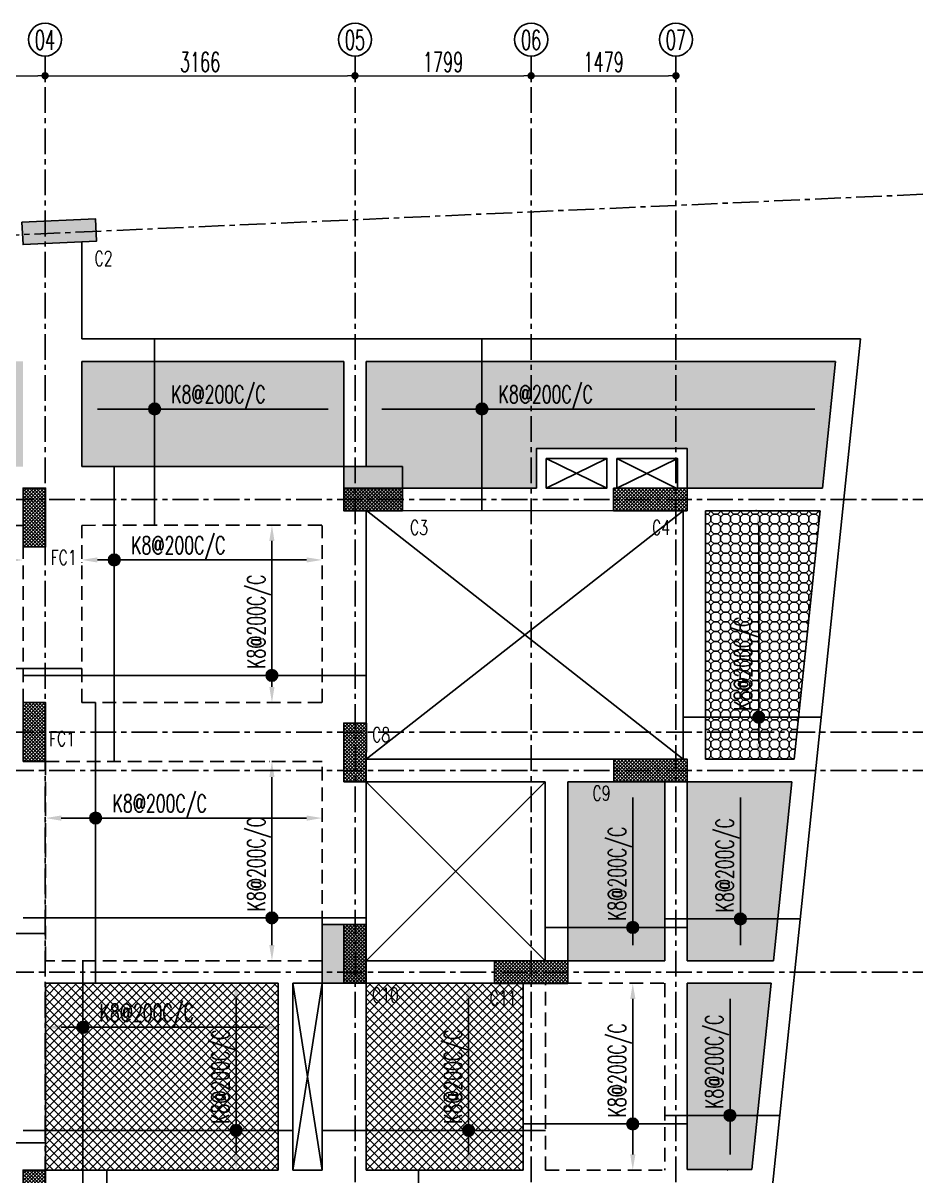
# Model space of a CAD drawing. Header units: inches. Extents: x 5501426 to 5570916, y 463710 to 505098.
# Drawn here: x 5537365 to 5546555, y 493241 to 505016 of the extents above; entities that cross this region are included whole.
import ezdxf

# ---------------------------------------------------------------- set-up
doc = ezdxf.new("R2010")
doc.units = ezdxf.units.IN
doc.header["$LTSCALE"] = 700
doc.header["$MEASUREMENT"] = 0
doc.header["$PDMODE"] = 2
doc.header["$PDSIZE"] = 75
for name, pattern in [('CENTER', [2, 1.25, -0.25, 0.25, -0.25]), ('CONTINULUS', [0]), ('HIDDEN', [0.375, 0.25, -0.125])]:
    doc.linetypes.add(name, pattern=pattern)
doc.layers.get('0').update_dxf_attribs({"color": 1})
doc.layers.get('DEFPOINTS').update_dxf_attribs({"color": 250})
for name, color, linetype in [('STR-Beam', 4, 'Continuous'), ('STR-Column', 5, 'Continuous'), ('STR-Column Numbers', 1, 'Continuous'), ('STR-Cut out', 248, 'HIDDEN'), ('STR-Grid Circle', 251, 'Continuous'), ('STR-Grid Dim', 251, 'Continuous'), ('STR-Grid Line', 148, 'Continuous'), ('STR-Grid Number', 251, 'Continuous'), ('STR-Hatch', 251, 'Continuous'), ('STR-Reinforcement', 2, 'Continuous'), ('STR-Steel', 2, 'Continuous')]:
    doc.layers.add(name, color=color, linetype=linetype)
doc.layers.add('STR-Column Hatch', color=17, linetype='Continuous', lineweight=5)
doc.styles.add('a-100 txt m', font='romans.shx', dxfattribs={"width": 0.75, "height": 300})
doc.styles.add('DIMTEXT', font='SIMPLEX.shx', dxfattribs={"width": 0.6})
doc.styles.add('ROMANC', font='romanc.shx')
doc.styles.add('ROMANS', font='romans.shx', dxfattribs={"width": 0.75})
doc.styles.add('S', font='SIMPLEX.shx', dxfattribs={"width": 0.75})
doc.dimstyles.new('DESIGN DESK', dxfattribs={"dimtxt": 200, "dimasz": 75, "dimexe": 0.1, "dimexo": 0.1, "dimgap": 0.09, "dimtad": 0, "dimdec": 0, "dimzin": 0, "dimdsep": 46, "dimtxsty": 'DIMTEXT', "dimblk": 'DOT', "dimcen": 0, "dimclrd": 8, "dimclre": 8, "dimclrt": 7, "dimadec": 0, "dimazin": 0, "dimtfac": 1, "dimtdec": 0, "dimtix": 1, "dimtmove": 0, "dimatfit": 3, "dimldrblk": 'ARCHTICK', "dimfxl": 1, "dimtolj": 1, "dimtzin": 0, "dimlwd": 9, "dimlwe": 13, "dimarcsym": 0})
doc.dimstyles.new('DIM200', dxfattribs={"dimtxt": 200, "dimasz": 150, "dimexe": 75, "dimexo": 0, "dimgap": 0, "dimtad": 0, "dimdec": 0, "dimzin": 0, "dimdsep": 46, "dimtxsty": 'S', "dimblk": 'OBLIQUE', "dimcen": 30, "dimdle": 75, "dimclrd": 9, "dimclre": 9, "dimclrt": 7, "dimadec": 0, "dimazin": 0, "dimtfac": 1, "dimtdec": 0, "dimtofl": 0, "dimtmove": 0, "dimatfit": 3, "dimldrblk": 'OBLIQUE', "dimfxl": 1, "dimtolj": 1, "dimtzin": 0, "dimarcsym": 0})
pattern_1 = [(315, (23688.93, 29), (100.0000309, -2e-14), [41.0122, -100.4092]), (0, (23717.93, 0), (100, 100), [42, -58]), (45, (23759.93, 0), (0, 100.0000309), [41.0122, -100.4092]), (135, (23788.93, 71), (-100.0000309, 2e-14), [41.0122, -100.4092]), (225, (23717.93, 100), (-1e-14, -100.0000309), [41.0122, -100.4092]), (270, (23688.93, 71), (100, -100), [42, -58])]
pattern_2 = [(45, (52477.91, 0), (-44.1941738, 44.1941738), []), (135, (52477.91, 0), (-44.1941738, -44.1941738), [])]

# ---------------------------------------------------------------- blocks, each defined once
blk = doc.blocks.new('_Dot')
at = {"color": 0, "linetype": 'ByBlock', "lineweight": -2}
blk.add_line((-0.5, 0), (-1, 0), dxfattribs=at)
at = {"color": 0, "linetype": 'ByBlock', "const_width": 0.5}
blk.add_lwpolyline([(-0.25, 0, 1), (0.25, 0, 1)], format="xyb", close=True, dxfattribs=at)
blk = doc.blocks.new('*D294')
at = {"layer": 'DEFPOINTS', "color": 0, "linetype": 'CONTINULUS'}
for p in [(5534080, 504478), (5537590, 504478), (5537590, 504478)]:
    blk.add_point(p, dxfattribs=at)
at = {"layer": 'STR-Grid Dim', "color": 251, "lineweight": 13}
for p, q in [((5534080, 504477), (5534080, 504477)), ((5537590, 504477), (5537590, 504477))]:
    blk.add_line(p, q, dxfattribs=at)
at = {"layer": 'STR-Grid Dim', "color": 251, "lineweight": 9}
blk.add_line((5534155, 504478), (5537515, 504478), dxfattribs=at)
at = {"layer": 'STR-Grid Dim', "color": 251, "linetype": 'ByBlock', "lineweight": 9, "xscale": 75, "yscale": 75, "zscale": 75, "rotation": 180}
blk.add_blockref('_Dot', (5534080, 504478), dxfattribs=at)
at = {"layer": 'STR-Grid Dim', "color": 251, "linetype": 'ByBlock', "lineweight": 9, "xscale": 75, "yscale": 75, "zscale": 75}
blk.add_blockref('_Dot', (5537590, 504478), dxfattribs=at)
at = {"layer": 'STR-Grid Dim', "color": 251, "linetype": 'CONTINULUS', "ltscale": 0.05, "insert": (5535835, 504618), "char_height": 200, "attachment_point": 5, "style": 'DIMTEXT'}
blk.add_mtext('\\A1;3510', dxfattribs=at)
blk = doc.blocks.new('_ARCHTICK')
at = {"color": 0, "linetype": 'ByBlock', "const_width": 0.15}
blk.add_lwpolyline([(-0.5, -0.5), (0.5, 0.5)], dxfattribs=at)
blk = doc.blocks.new('*D295')
at = {"layer": 'DEFPOINTS', "color": 0, "linetype": 'CONTINULUS'}
for p in [(5537590, 504478), (5540755, 504478), (5540755, 504478)]:
    blk.add_point(p, dxfattribs=at)
at = {"layer": 'STR-Grid Dim', "color": 251, "lineweight": 13}
for p, q in [((5537590, 504477), (5537590, 504477)), ((5540755, 504477), (5540755, 504477))]:
    blk.add_line(p, q, dxfattribs=at)
at = {"layer": 'STR-Grid Dim', "color": 251, "lineweight": 9}
blk.add_line((5537665, 504478), (5540680, 504478), dxfattribs=at)
at = {"layer": 'STR-Grid Dim', "color": 251, "linetype": 'ByBlock', "lineweight": 9, "xscale": 75, "yscale": 75, "zscale": 75, "rotation": 180}
blk.add_blockref('_Dot', (5537590, 504478), dxfattribs=at)
at = {"layer": 'STR-Grid Dim', "color": 251, "linetype": 'ByBlock', "lineweight": 9, "xscale": 75, "yscale": 75, "zscale": 75}
blk.add_blockref('_Dot', (5540755, 504478), dxfattribs=at)
at = {"layer": 'STR-Grid Dim', "color": 251, "linetype": 'CONTINULUS', "ltscale": 0.05, "insert": (5539173, 504618), "char_height": 200, "attachment_point": 5, "style": 'DIMTEXT'}
blk.add_mtext('\\A1;3166', dxfattribs=at)
blk = doc.blocks.new('*D296')
at = {"layer": 'DEFPOINTS', "color": 0, "linetype": 'CONTINULUS'}
for p in [(5540755, 504478), (5542554, 504478), (5542554, 504478)]:
    blk.add_point(p, dxfattribs=at)
at = {"layer": 'STR-Grid Dim', "color": 251, "lineweight": 13}
for p, q in [((5540755, 504477), (5540755, 504477)), ((5542554, 504477), (5542554, 504477))]:
    blk.add_line(p, q, dxfattribs=at)
at = {"layer": 'STR-Grid Dim', "color": 251, "lineweight": 9}
blk.add_line((5540830, 504478), (5542479, 504478), dxfattribs=at)
at = {"layer": 'STR-Grid Dim', "color": 251, "linetype": 'ByBlock', "lineweight": 9, "xscale": 75, "yscale": 75, "zscale": 75, "rotation": 180}
blk.add_blockref('_Dot', (5540755, 504478), dxfattribs=at)
at = {"layer": 'STR-Grid Dim', "color": 251, "linetype": 'ByBlock', "lineweight": 9, "xscale": 75, "yscale": 75, "zscale": 75}
blk.add_blockref('_Dot', (5542554, 504478), dxfattribs=at)
at = {"layer": 'STR-Grid Dim', "color": 251, "linetype": 'CONTINULUS', "ltscale": 0.05, "insert": (5541655, 504618), "char_height": 200, "attachment_point": 5, "style": 'DIMTEXT'}
blk.add_mtext('\\A1;1799', dxfattribs=at)
blk = doc.blocks.new('*D297')
at = {"layer": 'DEFPOINTS', "color": 0, "linetype": 'CONTINULUS'}
for p in [(5542554, 504478), (5544033, 504478), (5544033, 504478)]:
    blk.add_point(p, dxfattribs=at)
at = {"layer": 'STR-Grid Dim', "color": 251, "lineweight": 13}
for p, q in [((5542554, 504477), (5542554, 504477)), ((5544033, 504477), (5544033, 504477))]:
    blk.add_line(p, q, dxfattribs=at)
at = {"layer": 'STR-Grid Dim', "color": 251, "lineweight": 9}
blk.add_line((5542629, 504478), (5543958, 504478), dxfattribs=at)
at = {"layer": 'STR-Grid Dim', "color": 251, "linetype": 'ByBlock', "lineweight": 9, "xscale": 75, "yscale": 75, "zscale": 75, "rotation": 180}
blk.add_blockref('_Dot', (5542554, 504478), dxfattribs=at)
at = {"layer": 'STR-Grid Dim', "color": 251, "linetype": 'ByBlock', "lineweight": 9, "xscale": 75, "yscale": 75, "zscale": 75}
blk.add_blockref('_Dot', (5544033, 504478), dxfattribs=at)
at = {"layer": 'STR-Grid Dim', "color": 251, "linetype": 'CONTINULUS', "ltscale": 0.05, "insert": (5543294, 504618), "char_height": 200, "attachment_point": 5, "style": 'DIMTEXT'}
blk.add_mtext('\\A1;1479', dxfattribs=at)
blk = doc.blocks.new('dfgdg')
at = {"layer": 'STR-Steel', "color": 1}
for radius in [59.3, 47.3, 35.3, 23.3, 11.3]:
    blk.add_circle((520820, -147435), radius, dxfattribs=at)
blk = doc.blocks.new('*D356')
at = {"layer": 'DEFPOINTS', "color": 0, "linetype": 'CONTINULUS'}
for p in [(5539541, 495209), (5539541, 493301), (5539541, 493301)]:
    blk.add_point(p, dxfattribs=at)
at = {"layer": 'STR-Reinforcement', "color": 251, "lineweight": -2}
for p, q in [((5539516, 495209), (5539511, 495209)), ((5539541, 495049), (5539541, 493461)), ((5539516, 493301), (5539511, 493301))]:
    blk.add_line(p, q, dxfattribs=at)
at = {"layer": 'STR-Reinforcement', "color": 251, "linetype": 'CONTINULUS'}
for points in [[(5539568, 495049), (5539514, 495049), (5539541, 495209)], [(5539514, 493461), (5539568, 493461), (5539541, 493301)]]:
    blk.add_solid(points, dxfattribs=at)
blk = doc.blocks.new('*D357')
at = {"layer": 'DEFPOINTS', "color": 0, "linetype": 'CONTINULUS'}
for p in [(5537595, 494759), (5537595, 494759), (5539981, 494759)]:
    blk.add_point(p, dxfattribs=at)
at = {"layer": 'STR-Reinforcement', "color": 251, "lineweight": -2}
for p, q in [((5539981, 494784), (5539981, 494789)), ((5537595, 494734), (5537595, 494729)), ((5539821, 494759), (5537755, 494759))]:
    blk.add_line(p, q, dxfattribs=at)
at = {"layer": 'STR-Reinforcement', "color": 251, "linetype": 'CONTINULUS'}
for points in [[(5537755, 494785), (5537755, 494732), (5537595, 494759)], [(5539821, 494732), (5539821, 494785), (5539981, 494759)]]:
    blk.add_solid(points, dxfattribs=at)
blk = doc.blocks.new('*D360')
at = {"layer": 'DEFPOINTS', "color": 0, "linetype": 'CONTINULUS'}
for p in [(5541916, 495209), (5541916, 493301), (5541916, 493301)]:
    blk.add_point(p, dxfattribs=at)
at = {"layer": 'STR-Reinforcement', "color": 251, "lineweight": -2}
for p, q in [((5541891, 495209), (5541886, 495209)), ((5541916, 495049), (5541916, 493461)), ((5541891, 493301), (5541886, 493301))]:
    blk.add_line(p, q, dxfattribs=at)
at = {"layer": 'STR-Reinforcement', "color": 251, "linetype": 'CONTINULUS'}
for points in [[(5541943, 495049), (5541889, 495049), (5541916, 495209)], [(5541889, 493461), (5541943, 493461), (5541916, 493301)]]:
    blk.add_solid(points, dxfattribs=at)
blk = doc.blocks.new('*D361')
at = {"layer": 'DEFPOINTS', "color": 0, "linetype": 'CONTINULUS'}
for p in [(5543592, 495209), (5543592, 493301), (5543592, 493301)]:
    blk.add_point(p, dxfattribs=at)
at = {"layer": 'STR-Reinforcement', "color": 251, "lineweight": -2}
for p, q in [((5543567, 495209), (5543562, 495209)), ((5543592, 495049), (5543592, 493461)), ((5543567, 493301), (5543562, 493301))]:
    blk.add_line(p, q, dxfattribs=at)
at = {"layer": 'STR-Reinforcement', "color": 251, "linetype": 'CONTINULUS'}
for points in [[(5543619, 495049), (5543566, 495049), (5543592, 495209)], [(5543566, 493461), (5543619, 493461), (5543592, 493301)]]:
    blk.add_solid(points, dxfattribs=at)
blk = doc.blocks.new('*D362')
at = {"layer": 'DEFPOINTS', "color": 0, "linetype": 'CONTINULUS'}
for p in [(5544585, 495209), (5544585, 493301), (5544585, 493301)]:
    blk.add_point(p, dxfattribs=at)
at = {"layer": 'STR-Reinforcement', "color": 251, "lineweight": -2}
for p, q in [((5544560, 495209), (5544555, 495209)), ((5544585, 495049), (5544585, 493461)), ((5544560, 493301), (5544555, 493301))]:
    blk.add_line(p, q, dxfattribs=at)
at = {"layer": 'STR-Reinforcement', "color": 251, "linetype": 'CONTINULUS'}
for points in [[(5544611, 495049), (5544558, 495049), (5544585, 495209)], [(5544558, 493461), (5544611, 493461), (5544585, 493301)]]:
    blk.add_solid(points, dxfattribs=at)
blk = doc.blocks.new('*D363')
at = {"layer": 'DEFPOINTS', "color": 0, "linetype": 'CONTINULUS'}
for p in [(5543592, 497267), (5543592, 495439), (5543592, 495439)]:
    blk.add_point(p, dxfattribs=at)
at = {"layer": 'STR-Reinforcement', "color": 251, "lineweight": -2}
for p, q in [((5543567, 497267), (5543562, 497267)), ((5543592, 497107), (5543592, 495599)), ((5543567, 495439), (5543562, 495439))]:
    blk.add_line(p, q, dxfattribs=at)
at = {"layer": 'STR-Reinforcement', "color": 251, "linetype": 'CONTINULUS'}
for points in [[(5543619, 497107), (5543566, 497107), (5543592, 497267)], [(5543566, 495599), (5543619, 495599), (5543592, 495439)]]:
    blk.add_solid(points, dxfattribs=at)
blk = doc.blocks.new('*D364')
at = {"layer": 'DEFPOINTS', "color": 0, "linetype": 'CONTINULUS'}
for p in [(5544691, 497267), (5544691, 495438), (5544691, 495438)]:
    blk.add_point(p, dxfattribs=at)
at = {"layer": 'STR-Reinforcement', "color": 251, "lineweight": -2}
for p, q in [((5544666, 497267), (5544661, 497267)), ((5544691, 497107), (5544691, 495598)), ((5544666, 495438), (5544661, 495438))]:
    blk.add_line(p, q, dxfattribs=at)
at = {"layer": 'STR-Reinforcement', "color": 251, "linetype": 'CONTINULUS'}
for points in [[(5544718, 497107), (5544665, 497107), (5544691, 497267)], [(5544665, 495598), (5544718, 495598), (5544691, 495438)]]:
    blk.add_solid(points, dxfattribs=at)
blk = doc.blocks.new('*D365')
at = {"layer": 'DEFPOINTS', "color": 0, "linetype": 'CONTINULUS'}
for p in [(5544879, 500036), (5544879, 497497), (5544879, 497497)]:
    blk.add_point(p, dxfattribs=at)
at = {"layer": 'STR-Reinforcement', "color": 251, "lineweight": -2}
for p, q in [((5544854, 500036), (5544849, 500036)), ((5544879, 499876), (5544879, 497657)), ((5544854, 497497), (5544849, 497497))]:
    blk.add_line(p, q, dxfattribs=at)
at = {"layer": 'STR-Reinforcement', "color": 251, "linetype": 'CONTINULUS'}
for points in [[(5544906, 499876), (5544853, 499876), (5544879, 500036)], [(5544853, 497657), (5544906, 497657), (5544879, 497497)]]:
    blk.add_solid(points, dxfattribs=at)
blk = doc.blocks.new('*D366')
at = {"layer": 'DEFPOINTS', "color": 0, "linetype": 'CONTINULUS'}
for p in [(5540870, 501074), (5540870, 501074), (5545613, 501074)]:
    blk.add_point(p, dxfattribs=at)
at = {"layer": 'STR-Reinforcement', "color": 251, "lineweight": -2}
for p, q in [((5540870, 501049), (5540870, 501044)), ((5545453, 501074), (5541030, 501074)), ((5545613, 501099), (5545613, 501104))]:
    blk.add_line(p, q, dxfattribs=at)
at = {"layer": 'STR-Reinforcement', "color": 251, "linetype": 'CONTINULUS'}
for points in [[(5541030, 501101), (5541030, 501047), (5540870, 501074)], [(5545453, 501047), (5545453, 501101), (5545613, 501074)]]:
    blk.add_solid(points, dxfattribs=at)
blk = doc.blocks.new('*D367')
at = {"layer": 'DEFPOINTS', "color": 0, "linetype": 'CONTINULUS'}
for p in [(5537965, 501074), (5537965, 501074), (5540640, 501074)]:
    blk.add_point(p, dxfattribs=at)
at = {"layer": 'STR-Reinforcement', "color": 251, "lineweight": -2}
for p, q in [((5537965, 501049), (5537965, 501044)), ((5540480, 501074), (5538125, 501074)), ((5540640, 501099), (5540640, 501104))]:
    blk.add_line(p, q, dxfattribs=at)
at = {"layer": 'STR-Reinforcement', "color": 251, "linetype": 'CONTINULUS'}
for points in [[(5538125, 501101), (5538125, 501047), (5537965, 501074)], [(5540480, 501047), (5540480, 501101), (5540640, 501074)]]:
    blk.add_solid(points, dxfattribs=at)
blk = doc.blocks.new('*D376')
at = {"layer": 'DEFPOINTS', "color": 0, "linetype": 'CONTINULUS'}
for p in [(5539907, 497475), (5539907, 495439), (5539907, 495439)]:
    blk.add_point(p, dxfattribs=at)
at = {"layer": 'STR-Reinforcement', "color": 251, "lineweight": -2}
for p, q in [((5539882, 497475), (5539877, 497475)), ((5539907, 497315), (5539907, 495599)), ((5539882, 495439), (5539877, 495439))]:
    blk.add_line(p, q, dxfattribs=at)
at = {"layer": 'STR-Reinforcement', "color": 251, "linetype": 'CONTINULUS'}
for points in [[(5539933, 497315), (5539880, 497315), (5539907, 497475)], [(5539880, 495599), (5539933, 495599), (5539907, 495439)]]:
    blk.add_solid(points, dxfattribs=at)
blk = doc.blocks.new('*D377')
at = {"layer": 'DEFPOINTS', "color": 0, "linetype": 'CONTINULUS'}
for p in [(5537595, 496896), (5537595, 496896), (5540420, 496896)]:
    blk.add_point(p, dxfattribs=at)
at = {"layer": 'STR-Reinforcement', "color": 251, "lineweight": -2}
for p, q in [((5540420, 496921), (5540420, 496926)), ((5537595, 496871), (5537595, 496866)), ((5540260, 496896), (5537755, 496896))]:
    blk.add_line(p, q, dxfattribs=at)
at = {"layer": 'STR-Reinforcement', "color": 251, "linetype": 'CONTINULUS'}
for points in [[(5537755, 496923), (5537755, 496869), (5537595, 496896)], [(5540260, 496869), (5540260, 496923), (5540420, 496896)]]:
    blk.add_solid(points, dxfattribs=at)
blk = doc.blocks.new('*D378')
at = {"layer": 'DEFPOINTS', "color": 0, "linetype": 'CONTINULUS'}
for p in [(5539907, 499887), (5539907, 498075), (5539907, 498075)]:
    blk.add_point(p, dxfattribs=at)
at = {"layer": 'STR-Reinforcement', "color": 251, "lineweight": -2}
for p, q in [((5539882, 499887), (5539877, 499887)), ((5539907, 499727), (5539907, 498235)), ((5539882, 498075), (5539877, 498075))]:
    blk.add_line(p, q, dxfattribs=at)
at = {"layer": 'STR-Reinforcement', "color": 251, "linetype": 'CONTINULUS'}
for points in [[(5539933, 499727), (5539880, 499727), (5539907, 499887)], [(5539880, 498235), (5539933, 498235), (5539907, 498075)]]:
    blk.add_solid(points, dxfattribs=at)
blk = doc.blocks.new('*D379')
at = {"layer": 'DEFPOINTS', "color": 0, "linetype": 'CONTINULUS'}
for p in [(5537965, 499533), (5537965, 499533), (5540420, 499533)]:
    blk.add_point(p, dxfattribs=at)
at = {"layer": 'STR-Reinforcement', "color": 251, "lineweight": -2}
for p, q in [((5537965, 499508), (5537965, 499503)), ((5540260, 499533), (5538125, 499533)), ((5540420, 499558), (5540420, 499563))]:
    blk.add_line(p, q, dxfattribs=at)
at = {"layer": 'STR-Reinforcement', "color": 251, "linetype": 'CONTINULUS'}
for points in [[(5538125, 499559), (5538125, 499506), (5537965, 499533)], [(5540260, 499506), (5540260, 499559), (5540420, 499533)]]:
    blk.add_solid(points, dxfattribs=at)
blk = doc.blocks.new('*D381')
at = {"layer": 'DEFPOINTS', "color": 0, "linetype": 'CONTINULUS'}
for p in [(5534305, 499532), (5534305, 499532), (5537365, 499532)]:
    blk.add_point(p, dxfattribs=at)
at = {"layer": 'STR-Reinforcement', "color": 251, "lineweight": -2}
for p, q in [((5534305, 499507), (5534305, 499502)), ((5537205, 499532), (5534465, 499532)), ((5537365, 499557), (5537365, 499562))]:
    blk.add_line(p, q, dxfattribs=at)
at = {"layer": 'STR-Reinforcement', "color": 251, "linetype": 'CONTINULUS'}
for points in [[(5534465, 499559), (5534465, 499506), (5534305, 499532)], [(5537205, 499506), (5537205, 499559), (5537365, 499532)]]:
    blk.add_solid(points, dxfattribs=at)

msp = doc.modelspace()

# ---------------------------------------------------------------- hatches: boundary and pattern name
at = {"layer": 'STR-Column Hatch'}
h = msp.add_hatch(color=256, dxfattribs=at)
h.dxf.hatch_style = 1
h.paths.add_polyline_path([(5537354.3, 502983.6), (5538103.7, 503017.2), (5538114, 502787.4), (5537364.6, 502753.9)])
h = msp.add_hatch(color=256, dxfattribs=at)
h.dxf.hatch_style = 1
h.paths.add_polyline_path([(5540640, 500485.7), (5541240.2, 500485.7), (5541240.2, 500035.7), (5540640, 500035.7)])
h = msp.add_hatch(dxfattribs=at)
h.set_pattern_fill('ANSI37', color=100, scale=200, angle=360)
h.set_pattern_definition([(45, (5566266.297, 1350504.532), (-17.6776695, 17.6776695), []), (135, (5566266.297, 1350504.532), (-17.6776695, -17.6776695), [])])
h.paths.add_polyline_path([(5537365.2, 499665.9), (5537365.2, 500265.9), (5537595.2, 500265.9), (5537595.2, 499665.9)])
h = msp.add_hatch(dxfattribs=at)
h.set_pattern_fill('ANSI37', color=100, scale=200, angle=90)
h.set_pattern_definition([(135, (4690401.332, 528936.87), (-17.6776695, -17.6776695), []), (225, (4690401.332, 528936.87), (17.6776695, -17.6776695), [])])
h.paths.add_polyline_path([(5541240, 500035.7), (5540640, 500035.7), (5540640, 500265.7), (5541240, 500265.7)])
h = msp.add_hatch(dxfattribs=at)
h.set_pattern_fill('ANSI37', color=256, scale=200, angle=270)
h.set_pattern_definition([(315, (6394378.115, 471364.292), (17.6776695, 17.6776695), []), (45, (6394378.115, 471364.292), (-17.6776695, 17.6776695), [])])
h.paths.add_polyline_path([(5543396.5, 500265.4), (5544146.7, 500265.4), (5544146.7, 500035.4), (5543396.5, 500035.4)])
h = msp.add_hatch(dxfattribs=at)
h.set_pattern_fill('ANSI37', color=100, scale=200, angle=360)
h.set_pattern_definition([(45, (5566266.297, 1348163.712), (-17.6776695, 17.6776695), []), (135, (5566266.297, 1348163.712), (-17.6776695, -17.6776695), [])])
h.paths.add_polyline_path([(5537365.2, 497475.1), (5537365.2, 498075.1), (5537595.2, 498075.1), (5537595.2, 497475.1)])
h = msp.add_hatch(dxfattribs=at)
h.set_pattern_fill('ANSI37', color=256, scale=200, angle=360)
h.set_pattern_definition([(45, (5569541.028, 1347956.132), (-17.6776695, 17.6776695), []), (135, (5569541.028, 1347956.132), (-17.6776695, -17.6776695), [])])
h.paths.add_polyline_path([(5540639.9, 497267.5), (5540641, 497866.8), (5540871, 497866.8), (5540869.9, 497267.5)])
h = msp.add_hatch(dxfattribs=at)
h.set_pattern_fill('ANSI37', color=256, scale=200, angle=270)
h.set_pattern_definition([(315, (6394379.373, 468596.21), (17.6776695, 17.6776695), []), (45, (6394379.373, 468596.21), (-17.6776695, 17.6776695), [])])
h.paths.add_polyline_path([(5543397.7, 497497.3), (5544147.9, 497497.3), (5544147.9, 497267.3), (5543397.7, 497267.3)])
h = msp.add_hatch(color=256, dxfattribs=at)
h.dxf.hatch_style = 1
h.paths.add_polyline_path([(5540869.9, 495808.7), (5540869.9, 495208.5), (5540419.9, 495208.5), (5540419.9, 495808.7)])
h = msp.add_hatch(dxfattribs=at)
h.set_pattern_fill('ANSI37', color=100, scale=200, angle=360)
h.set_pattern_definition([(45, (5569541.045, 1345897.186), (-17.6776695, 17.6776695), []), (135, (5569541.045, 1345897.186), (-17.6776695, -17.6776695), [])])
h.paths.add_polyline_path([(5540639.9, 495208.5), (5540639.9, 495808.5), (5540869.9, 495808.5), (5540869.9, 495208.5)])
h = msp.add_hatch(dxfattribs=at)
h.set_pattern_fill('ANSI37', color=256, scale=200, angle=270)
h.set_pattern_definition([(315, (6393160.987, 466537.092), (17.6776695, 17.6776695), []), (45, (6393160.987, 466537.092), (-17.6776695, 17.6776695), [])])
h.paths.add_polyline_path([(5542179.3, 495438.2), (5542929.5, 495438.2), (5542929.5, 495208.2), (5542179.3, 495208.2)])
h = msp.add_hatch(dxfattribs=at)
h.set_pattern_fill('ANSI37', color=100, scale=200, angle=360)
h.set_pattern_definition([(45, (5566266.387, 1343539.84), (-17.6776695, 17.6776695), []), (135, (5566266.387, 1343539.84), (-17.6776695, -17.6776695), [])])
h.paths.add_polyline_path([(5537365.3, 492701.2), (5537365.3, 493301.2), (5537595.3, 493301.2), (5537595.3, 492701.2)])
at = {"layer": 'STR-Hatch', "linetype": 'CONTINULUS', "ltscale": 0.05}
h = msp.add_hatch(dxfattribs=at)
h.set_pattern_fill('OCTAGON', color=256, scale=100)
h.set_pattern_definition(pattern_1)
h.paths.add_polyline_path([(5532620.6, 501560.1), (5537365.1, 501560.1), (5537365.1, 500485.9), (5532620.6, 500485.9)])
h.paths.add_polyline_path([(5537965, 501560.1), (5540640, 501560.1), (5540640, 500486.9), (5537965, 500486.9)])
h.paths.add_polyline_path([(5542607.9, 500265.6), (5542607.9, 500669.9), (5544147.9, 500669.9), (5544147.9, 500265.6), (5545528.9, 500265.6), (5545663.3, 501560.1), (5540870, 501560.1), (5540870, 500265.6)])
h = msp.add_hatch(dxfattribs=at)
h.set_pattern_fill('OCTAGON', color=256, scale=100)
h.set_pattern_definition(pattern_1)
h.paths.add_polyline_path([(5544335.9, 500035.6), (5545505.1, 500035.6), (5545241.6, 497497.5), (5544335.9, 497497.5)])
h = msp.add_hatch(dxfattribs=at)
h.set_pattern_fill('OCTAGON', color=256, scale=100)
h.set_pattern_definition(pattern_1)
h.paths.add_polyline_path([(5544147.9, 495208.4), (5545003.9, 495208.4), (5544806.4, 493305.6), (5544147.9, 493305.6)])
h.paths.add_polyline_path([(5544147.9, 495438.7), (5545027.8, 495438.4), (5545217.7, 497267.5), (5544147.9, 497267.5)])
h.paths.add_polyline_path([(5542928.7, 497267.5), (5543917.9, 497267.5), (5543917.9, 495438.7), (5542928.7, 495438.7)])
h = msp.add_hatch(dxfattribs=at)
h.set_pattern_fill('ANSI37', color=256, scale=500)
h.set_pattern_definition(pattern_2)
h.paths.add_polyline_path([(5539969.7, 495208.5), (5537594.9, 495208.5), (5537595, 493301.2), (5539969.7, 493301.2)])
h = msp.add_hatch(dxfattribs=at)
h.set_pattern_fill('ANSI37', color=256, scale=500)
h.set_pattern_definition(pattern_2)
h.paths.add_polyline_path([(5540869.9, 495208.5), (5540869.9, 493301.2), (5542471.7, 493301.2), (5542471.7, 495208.2), (5542179.3, 495208.2), (5542179.3, 495208.7), (5540869.9, 495208.7)], is_closed=False)

# ---------------------------------------------------------------- linework, layer by layer
at = {"layer": 'STR-Beam'}
for p, q in [((5537965.2, 502780.8, -102743.6), (5537965.1, 501790.1, -81700.6)), ((5537965.1, 501790.1, -651.4), (5545918.4, 501790.1, -651.4)), ((5540869.9, 497866.8, 72.6), (5540869.9, 500035.9, -383.9)), ((5543396.5, 500035.4, 1679), (5541240.2, 500035.9, 789.4)), ((5544105.9, 497497.3, 0), (5544105.9, 500035.6, 789.4)), ((5544335.9, 500035.6, 789.4), (5545505.1, 500035.6, 789.4)), ((5544335.9, 497497.3, 0), (5544335.9, 500035.6, 789.4)), ((5540869.9, 497497.5, -195.2), (5543397.7, 497497.5, 0)), ((5544335.9, 497497.5, -889.6), (5545241.6, 497497.5, -889.6)), ((5540869.9, 497267.5, -195.2), (5542698.7, 497267.5, -195.2)), ((5540869.9, 495808.7, 505.7), (5540869.9, 497267.5, 198.7)), ((5542698.7, 495438.7, -353.9), (5542698.7, 497267.5, -353.9)), ((5540869.9, 495438.7, -383.9), (5542179.3, 495438.7, -383.9)), ((5537594.9, 495208.5, -288), (5537595, 493301.2, -288)), ((5540419.9, 493301.2, -383.9), (5540419.9, 495208.7, -383.9)), ((5540869.9, 495208.7, -383.9), (5542179.3, 495208.7, -383.9)), ((5540869.9, 493301.2, -383.9), (5540869.9, 495208.7, -383.9)), ((5537595, 493301.2, -651.4), (5539969.7, 493301.2, -651.4)), ((5540119.7, 493301.2, -651.4), (5540419.9, 493301.2, -651.4)), ((5540869.9, 493301.2, -383.9), (5542471.7, 493301.2, -383.9))]:
    msp.add_line(p, q, dxfattribs=at)
at = {"layer": 'STR-Beam', "linetype": 'Continuous'}
for p, q in [((5545918.4, 501790.1, -651.4), (5545013.7, 493075.6, -651.4)), ((5537965, 501560.1, -651.4), (5540640, 501560.1, -651.4)), ((5537965, 500486, -775.6), (5537965, 501560.1, -775.6)), ((5540640, 500486.9, -383.9), (5540640, 501560.1, -383.9)), ((5540870, 501560.1, -651.4), (5545663.3, 501560.1, -651.4)), ((5540870, 500486.9, -383.9), (5540870, 501560.1, -383.9)), ((5545663.3, 501560.1, -651.4), (5545528.9, 500265.6, -651.4)), ((5537965, 500486, -383.9), (5540640, 500486.9, -383.9)), ((5542607.9, 500265.6, 1420.9), (5541240.2, 500265.9, 789.4)), ((5544146.7, 500265.6, 789.4), (5545528.9, 500265.6, 789.4)), ((5545505.1, 500035.6, -651.4), (5545241.6, 497497.5, -651.4)), ((5542928.7, 495438.7, -353.9), (5542928.7, 497267.5, -353.9)), ((5542928.7, 497267.5, -195.2), (5543397.7, 497267.5, 0)), ((5543917.9, 497267.5, -383.9), (5543917.9, 495438.7, -196.5)), ((5544147.9, 497267.5, -889.6), (5545217.7, 497267.5, -889.6)), ((5544147.9, 497267.5, -383.9), (5544147.9, 495438.4, -383.9)), ((5545217.7, 497267.5, -651.4), (5545027.8, 495438.4, -651.4)), ((5542930, 495438.7, -383.9), (5543917.9, 495438.7, -383.9)), ((5544147.5, 495438.4, -383.9), (5545027.8, 495438.4, -383.9)), ((5544147.5, 495208.4, -383.9), (5545003.9, 495208.4, -383.9)), ((5544147.9, 495208.4, -383.9), (5544147.9, 493305.6, -383.9)), ((5545003.9, 495208.4, -651.4), (5544806.4, 493305.6, -651.4)), ((5544806.4, 493305.6, -651.4), (5544147.9, 493305.6, -651.4))]:
    msp.add_line(p, q, dxfattribs=at)
at = {"layer": 'STR-Beam', "linetype": 'HIDDEN', "ltscale": 0.8}
for p, q in [((5534304.7, 499884.9, -383.9), (5537365.2, 499885.9, -383.9)), ((5537365.2, 498075.1, -531.4), (5537365.2, 499885.9, -531.4)), ((5537965, 499886, -383.9), (5540419.9, 499886.9, -383.9)), ((5537965, 498075.1, -775.6), (5537965, 499886, -775.6)), ((5540419.9, 498075.1, -383.9), (5540419.9, 499885.9, -383.9)), ((5537965, 498075.1, -775.6), (5540419.9, 498075.1, -889.6)), ((5537594.9, 497475, -288), (5537594.9, 495438.5, -288)), ((5537595.2, 497475.1, -766), (5540419.9, 497475.1, -889.6)), ((5540419.9, 495808.7, 505.7), (5540419.9, 497475.1, -383.9)), ((5540419.9, 495438.5, 505.7), (5537594.9, 495438.5, 505.7)), ((5542701.7, 493301.2, 320.4), (5542701.7, 495208.2, 320.4)), ((5542929.5, 495208.7, -383.9), (5543917.9, 495208.7, -383.9)), ((5543917.9, 495208.7, -172.9), (5543917.9, 493301.2, 22.6)), ((5542701.7, 493301.2, -383.9), (5543917.9, 493301.2, -383.9))]:
    msp.add_line(p, q, dxfattribs=at)
at = {"layer": 'STR-Beam', "linetype": 'CONTINULUS', "ltscale": 0.05}
msp.add_line((5542179.3, 495438.2, 1137.2), (5542179.3, 495438.2, 1137.2), dxfattribs=at)
at = {"layer": 'STR-Beam', "ltscale": 0.05}
for p, q in [((5539969.7, 495208.5, 505.7), (5537594.9, 495208.5, 505.7)), ((5539969.7, 495208.5, 505.7), (5539969.7, 493301.2, 505.7)), ((5540419.9, 495208.5, 505.7), (5540119.7, 495208.5, 505.7)), ((5540119.7, 495208.5, 505.7), (5540119.7, 493301.2, 505.7)), ((5542471.7, 493301.2, 320.4), (5542471.7, 495208.2, 320.4))]:
    msp.add_line(p, q, dxfattribs=at)
at = {"layer": 'STR-Beam', "linetype": 'CONTINULUS', "ltscale": 0.05, "elevation": 1420.9}
msp.add_lwpolyline([(5542607.9, 500265.6), (5542607.9, 500669.9), (5544147.9, 500669.9), (5544147.9, 500265.6)], dxfattribs=at)
for points in [[(5542707.9, 500569.9), (5543327.9, 500569.9), (5543327.9, 500265.9), (5542707.9, 500265.9)], [(5543427.9, 500569.9), (5544047.9, 500569.9), (5544047.9, 500265.9), (5543427.9, 500265.9)]]:
    msp.add_lwpolyline(points, close=True, dxfattribs=at)
at = {"layer": 'STR-Column', "linetype": 'ByBlock'}
for points, elevation in [([(5537354.3, 502983.6), (5538103.7, 503017.2), (5538114, 502787.4), (5537364.6, 502753.9)], -98921.6), ([(5540640, 500485.7), (5541240.2, 500485.7), (5541240.2, 500035.7), (5540640, 500035.7)], 24790.2), ([(5543396.5, 500265.4), (5544146.7, 500265.4), (5544146.7, 500035.4), (5543396.5, 500035.4)], 1679), ([(5540639.9, 497267.5), (5540641, 497866.8), (5540871, 497866.8), (5540869.9, 497267.5)], 406.4), ([(5543397.7, 497497.3), (5544147.9, 497497.3), (5544147.9, 497267.3), (5543397.7, 497267.3)], 0), ([(5540869.9, 495808.7), (5540869.9, 495208.5), (5540419.9, 495208.5), (5540419.9, 495808.7)], 505.7), ([(5542179.3, 495438.2), (5542929.5, 495438.2), (5542929.5, 495208.2), (5542179.3, 495208.2)], 1137.2)]:
    msp.add_lwpolyline(points, close=True, dxfattribs=dict(at, elevation=elevation))
at = {"layer": 'STR-Column', "color": 100, "linetype": 'ByBlock'}
for points, elevation in [([(5537365.2, 499665.9), (5537365.2, 500265.9), (5537595.2, 500265.9), (5537595.2, 499665.9)], 313.6), ([(5541240, 500035.7), (5540640, 500035.7), (5540640, 500265.7), (5541240, 500265.7)], 25391.8), ([(5537365.2, 497475.1), (5537365.2, 498075.1), (5537595.2, 498075.1), (5537595.2, 497475.1)], -531.4), ([(5540639.9, 495208.5), (5540639.9, 495808.5), (5540869.9, 495808.5), (5540869.9, 495208.5)], 243.6), ([(5537365.3, 492701.2), (5537365.3, 493301.2), (5537595.3, 493301.2), (5537595.3, 492701.2)], 320.4)]:
    msp.add_lwpolyline(points, close=True, dxfattribs=dict(at, elevation=elevation))
at = {"layer": 'STR-Cut out', "linetype": 'CONTINULUS', "ltscale": 0.05}
for p, q in [((5543327.9, 500569.9, 1420.9), (5542707.9, 500265.9, 1420.9)), ((5542707.9, 500569.9, 1420.9), (5543327.9, 500265.9, 1420.9)), ((5544047.9, 500569.9, 1420.9), (5543427.9, 500265.9, -288)), ((5543427.9, 500569.9, 1420.9), (5544035.6, 500265.9, -288)), ((5540870.3, 497497.5, -195.2), (5544105.9, 500035.6, 789.4)), ((5540871, 500035.9, -12837.6), (5544105.9, 497497.3, 0)), ((5540869.9, 495438.7, 217.7), (5542698.7, 497267.8, 343.6)), ((5540869.9, 497267.5, -195.2), (5542698.7, 495438.7, -353.9)), ((5540119.7, 495208.5, 505.7), (5540419.9, 493301.2, -383.9)), ((5540119.7, 493301.2, 505.7), (5540419.9, 495208.5, -383.9))]:
    msp.add_line(p, q, dxfattribs=at)
at = {"layer": 'STR-Grid Circle', "linetype": 'ByBlock', "ltscale": 3}
for centre in [(5537589.9, 504846.9, -99088.5), (5540755.4, 504846.9, 724.9), (5542554.4, 504846.9, 1455.7), (5544033, 504846.9, 461.3)]:
    msp.add_circle(centre, 169, dxfattribs=at)
at = {"layer": 'STR-Grid Line', "linetype": 'CENTER', "ltscale": 0.3}
for p, q in [((5537589.9, 488137.6, -99319.7), (5537589.9, 504677.9, -99088.5)), ((5540755.4, 488137.6, 493.7), (5540755.4, 504677.9, 724.9)), ((5542554.4, 488137.6, 1224.5), (5542554.4, 504677.9, 1455.7)), ((5544033, 488137.6, 230), (5544033, 504677.9, 461.3)), ((5546555.4, 503266.8, -98921.6), (5525452.8, 502321.9, -98921.6)), ((5525452.8, 500150.4, 1679), (5546555.4, 500150.4, 1679)), ((5525452.8, 497774.9, 1033.4), (5546555.4, 497774.9, 1033.4)), ((5525452.8, 497382.3, 0), (5546555.4, 497382.3, 0)), ((5525452.8, 495323.2, 1137.2), (5546555.4, 495323.2, 1137.2))]:
    msp.add_line(p, q, dxfattribs=at)
at = {"layer": 'STR-Reinforcement'}
for p, q in [((5538709.2, 501790.1, -651.4), (5538709.2, 499886.3, -651.4)), ((5542052, 501790.1, -651.4), (5542052, 500035.7, -651.4)), ((5538296.7, 500486.1, -658.2), (5538296.7, 497475.1, -658.2)), ((5534075.2, 498423.2, -531.4), (5537965, 498423.2, -531.4)), ((5537365.2, 498353.6, -1170.8), (5540869.9, 498353.6, -1170.8)), ((5538106.2, 498075.1, 737.1), (5538106.2, 495208.7, 737.1)), ((5544105.9, 497925.7, -704.3), (5545517.2, 497925.7, -704.3)), ((5537364.9, 495877.2, 224.6), (5540869.9, 495877.2, 224.6)), ((5543917.9, 495866.7, -1088.2), (5545303.5, 495866.7, -1088.2)), ((5542698.7, 495779.5, -1088.2), (5544147.9, 495779.5, -1088.2)), ((5534074.9, 495717.1, 224.6), (5537595, 495717.1, 224.6)), ((5537977, 495438.7, 231.4), (5537977, 492701.2, 231.4)), ((5543917.9, 493859.7, -1088.2), (5545095.1, 493859.7, -1088.2)), ((5542471.7, 493772.5, -1088.2), (5544147.9, 493772.5, -1088.2)), ((5537365.3, 493706.9, -281.2), (5540119.7, 493706.9, -281.2)), ((5540419.9, 493706.8, -383.9), (5542701.7, 493706.8, -383.9)), ((5534748.9, 493579.6, -288), (5537595, 493579.6, -288)), ((5538220, 493301.2, -13251.1), (5538220, 489792.9, -13251.1)), ((5541405.1, 493301.2, -13251.1), (5541405.1, 489792.9, -13251.1))]:
    msp.add_line(p, q, dxfattribs=at)

# ---------------------------------------------------------------- block references
for p in [(5017889, 648509.5, -651.4), (5021231.7, 648509.5, -651.4), (5017476.4, 646967.9, -658.2), (5017286, 644331.4, 737.1), (5017156.8, 642193.9, 231.4)]:
    msp.add_blockref('dfgdg', p, dxfattribs=at)
at = {"layer": 'STR-Reinforcement', "rotation": 90}
for p in [(5392471.4, -22466.6, -1170.8), (5397444.1, -22894.6, -704.3), (5392471.4, -24943.1, 224.6), (5396156.9, -25040.8, -1088.2), (5397256.1, -24953.6, -1088.2), (5397149.4, -26960.5, -1088.2), (5392105.8, -27113.4, -281.2), (5394480.6, -27113.4, -383.9), (5396156.9, -27047.8, -1088.2)]:
    msp.add_blockref('dfgdg', p, dxfattribs=at)

# ---------------------------------------------------------------- texts
at = {"layer": 'STR-Column Numbers', "linetype": 'Continuous', "lineweight": 0, "style": 'ROMANC', "width": 0.7}
for s, p in [('C2', (5538094.6, 502536.9)), ('C3', (5541316.2, 499788.9)), ('C4', (5543788.9, 499788.6, -23111.2)), ('C8', (5540929.6, 497672.9, 750.3)), ('C9', (5543180.2, 497074.4, 244.7)), ('C10', (5540928.2, 495012.4, 1381.9)), ('C11', (5542130.3, 494980.4, 1381.9))]:
    msp.add_text(s, height=150, dxfattribs=at).set_placement(p)
at = {"layer": 'STR-Column Numbers', "color": 100, "linetype": 'Continuous', "lineweight": 0, "style": 'ROMANC', "width": 0.7}
for p in [(5537647.4, 499482.6, -382.7), (5537630.9, 497632, -382.7)]:
    msp.add_text('FC1', height=150, dxfattribs=at).set_placement(p)
at = {"layer": 'STR-Grid Number', "style": 'a-100 txt m', "width": 0.6}
for s, p in [('04', (5537486.3, 504743.7, -99088.5)), ('05', (5540651.9, 504743.7, 724.9)), ('06', (5542450.9, 504743.7, 1455.7)), ('07', (5543929.4, 504743.7, 461.3))]:
    msp.add_text(s, height=200, dxfattribs=at).set_placement(p)
at = {"layer": 'STR-Reinforcement', "color": 1, "style": 'DIMTEXT', "width": 0.65}
for p in [(5538878.9, 501134.1, -420.5), (5542221.7, 501134.1, -420.5), (5538469.9, 499592.5, -434.2), (5538279.5, 496956, 961.2), (5538146.7, 494818.5, 462.3)]:
    msp.add_text('K8@200C/C', height=180, dxfattribs=at).set_placement(p)
for p in [(5539836.1, 498419.6, -1171.3), (5544808.8, 497991.6, -704.8), (5539836.1, 495943.1, 224), (5543521.5, 495845.4, -1088.7), (5544620.8, 495932.6, -1088.7), (5543521.5, 493838.4, -1088.7), (5544514.1, 493925.6, -1088.7), (5539470.4, 493772.8, -281.7), (5541845.3, 493772.7, -384.4)]:
    msp.add_text('K8@200C/C', height=180, rotation=90, dxfattribs=at).set_placement(p)

# ---------------------------------------------------------------- dimensions: what is measured, and where the dimension line sits
at = {"layer": 'STR-Grid Dim'}
for base, p1, p2, picture, middle in [((5537589.9, 504477.5, -97852.8), (5534080, 504477.5, -97852.8), (5537589.9, 504477.5, -97852.8), '*D294', (5535834.9, 504617.5, -97852.8)), ((5540755.447, 504477.5118, -198293.1666), (5537589.8731, 504477.5118, -198293.1666), (5540755.447, 504477.5118, -198293.1666), '*D295', (5539172.6601, 504617.5118, -198293.1666)), ((5542554.4, 504477.5, -98479.8), (5540755.4, 504477.5, -98479.8), (5542554.4, 504477.5, -98479.8), '*D296', (5541654.9, 504617.5, -98479.8)), ((5544033, 504477.5, -97749), (5542554.4, 504477.5, -97749), (5544033, 504477.5, -97749), '*D297', (5543293.7, 504617.5, -97749))]:
    dim = msp.add_linear_dim(base=base, p1=p1, p2=p2, dimstyle='DESIGN DESK', override={"dimgap": 40, "dimtad": 1, "dimpost": '\\X', "dimclrd": 251, "dimclre": 251, "dimclrt": 251, "dimfxl": 0, "dimarcsym": 1}, dxfattribs=at)
    dim.commit()
    dim.dimension.update_dxf_attribs({"geometry": picture, "text_midpoint": middle})
at = {"layer": 'STR-Reinforcement'}
for base, p1, p2, picture, middle in [((5537965, 501074.1, -651.4), (5540640, 501074.1, -651.4), (5537965, 501074.1, -651.4), '*D367', (5539302.5, 501074.1, -651.4)), ((5540870, 501074.1, -651.4), (5545612.9, 501074.1, -651.4), (5540870, 501074.1, -651.4), '*D366', (5543241.4, 501074.1, -651.4)), ((5534305.2, 499532.3, -18.8), (5537365.2, 499532.3, -18.8), (5534305.2, 499532.3, -18.8), '*D381', (5535835.2, 499532.3, -18.8)), ((5537965, 499532.5, -658.2), (5540419.9, 499532.5, -658.2), (5537965, 499532.5, -658.2), '*D379', (5539192.4, 499532.5, -658.2)), ((5537594.9, 496896, 737.1), (5540419.9, 496896, 737.1), (5537594.9, 496896, 737.1), '*D377', (5539007.4, 496896, 737.1)), ((5537595.3, 494758.5, 231.4), (5539981.3, 494758.5, 231.4), (5537595.3, 494758.5, 231.4), '*D357', (5538788.3, 494758.5, 231.4))]:
    dim = msp.add_linear_dim(base=base, p1=p1, p2=p2, text=' ', dimstyle='DIM200', override={"dimtxt": 175, "dimasz": 160, "dimexe": 30, "dimexo": 25, "dimgap": 20, "dimtad": 1, "dimtxsty": 'ROMANS', "dimsah": 1, "dimdle": 20, "dimclrd": 251, "dimclre": 251, "dimclrt": 3}, dxfattribs=at)
    dim.commit()
    dim.dimension.update_dxf_attribs({"geometry": picture, "text_midpoint": middle})
for base, p1, p2, picture, middle in [((5544879.5, 497497.3, -704.3), (5544879.5, 500035.6, -704.3), (5544879.5, 497497.3, -704.3), '*D365', (5544879.5, 498766.5, -704.3)), ((5539906.8, 498075.2, -1170.8), (5539906.8, 499886.7, -1170.8), (5539906.8, 498075.2, -1170.8), '*D378', (5539906.8, 498981, -1170.8)), ((5539906.8, 495438.7, 224.6), (5539906.8, 497475.1, 224.6), (5539906.8, 495438.7, 224.6), '*D376', (5539906.8, 496456.9, 224.6)), ((5543592.3, 495438.7, -1088.2), (5543592.3, 497267.3, -1088.2), (5543592.3, 495438.7, -1088.2), '*D363', (5543592.3, 496353, -1088.2)), ((5544691.5, 495438.4, -1088.2), (5544691.5, 497267.5, -1088.2), (5544691.5, 495438.4, -1088.2), '*D364', (5544691.5, 496352.9, -1088.2)), ((5539541.1, 493301.2, -281.2), (5539541.1, 495208.7, -281.2), (5539541.1, 493301.2, -281.2), '*D356', (5539541.1, 494255, -281.2)), ((5541916, 493301.2, -383.9), (5541916, 495208.7, -383.9), (5541916, 493301.2, -383.9), '*D360', (5541916, 494254.9, -383.9)), ((5543592.3, 493301.2, -1088.2), (5543592.3, 495208.7, -1088.2), (5543592.3, 493301.2, -1088.2), '*D361', (5543592.3, 494254.9, -1088.2)), ((5544584.8, 493301.2, -1088.2), (5544584.8, 495208.7, -1088.2), (5544584.8, 493301.2, -1088.2), '*D362', (5544584.8, 494254.9, -1088.2))]:
    dim = msp.add_linear_dim(base=base, p1=p1, p2=p2, angle=90, text=' ', dimstyle='DIM200', override={"dimtxt": 175, "dimasz": 160, "dimexe": 30, "dimexo": 25, "dimgap": 20, "dimtad": 1, "dimtxsty": 'ROMANS', "dimsah": 1, "dimdle": 20, "dimclrd": 251, "dimclre": 251, "dimclrt": 3}, dxfattribs=at)
    dim.commit()
    dim.dimension.update_dxf_attribs({"geometry": picture, "text_midpoint": middle})

doc.saveas('drawing.dxf')
